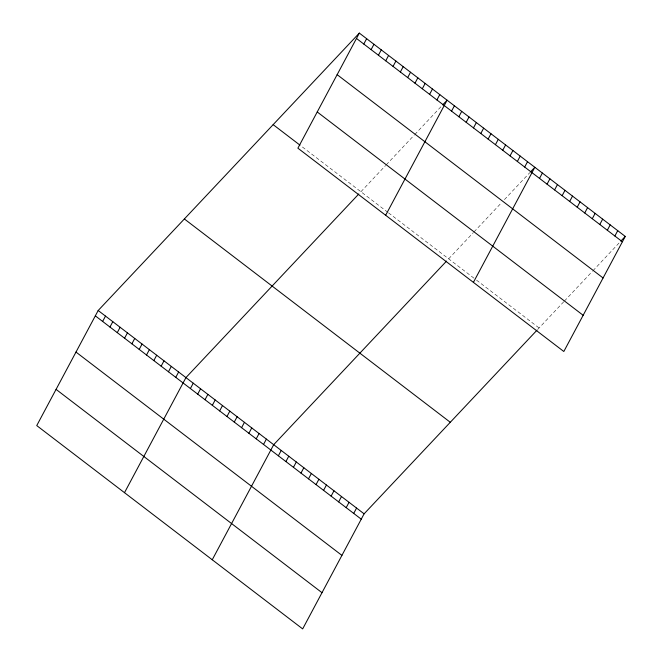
<?xml version="1.0" encoding="UTF-8"?>
<svg xmlns="http://www.w3.org/2000/svg" width="662" height="662" viewBox="0 0 662 662"><rect width="100%" height="100%" fill="white"/><g stroke="black" fill="none" stroke-linecap="round" stroke-linejoin="round"><path stroke-width="0.5" stroke-dasharray="3.31 2.48" d="M360.914 191.74L385.623 165.492M386.26 164.813L414.139 135.197M414.776 134.527L442.026 105.581M448.662 258.834L473.38 232.585M474.017 231.907L501.258 202.969M504.427 199.601L529.782 172.674M537.668 329.461L563.792 301.715M564.429 301.036L592.308 271.42M592.945 270.75L619.558 242.474M302.41 147.005L387.725 212.237M388.536 212.866L475.788 279.571M476.541 280.15L539.083 327.963"/><path stroke-width="0.99" d="M359.334 33.1L297.892 148.172L563.817 351.497L625.259 236.417L359.334 33.1L98.183 310.503L36.741 425.583L302.666 628.9L364.108 513.828L536.965 330.214M102.635 321.442L105.498 316.097M109.95 327.036L112.805 321.691M117.265 332.63L120.12 327.285M124.58 338.224L127.435 332.87M131.887 343.81L134.75 338.464M139.202 349.404L142.057 344.058M146.517 354.998L149.372 349.644M153.832 360.583L156.687 355.237M161.139 366.177L163.994 360.831M168.454 371.771L171.309 366.417M175.769 377.357L178.624 372.011M363.794 44.04L366.649 38.694M124.497 492.677L185.939 377.605L358.796 193.983M371.109 49.633L373.964 44.28M190.391 388.544L193.246 383.19M378.424 55.219L381.279 49.873M197.706 394.13L200.561 388.784M385.731 60.813L388.586 55.467M205.021 399.724L207.876 394.378M393.046 66.407L395.901 61.053M212.337 405.318L215.191 399.964M400.361 71.993L403.216 66.647M219.643 410.903L222.498 405.558M407.676 77.586L410.531 72.241M226.958 416.497L229.813 411.152M414.983 83.18L417.838 77.826M234.274 422.091L237.128 416.737M422.298 88.766L425.153 83.42M241.58 427.685L244.443 422.331M429.613 94.36L432.468 89.014M248.895 433.271L251.75 427.925M436.92 99.954L439.783 94.608M256.211 438.865L259.065 433.519M385.648 215.266L447.09 100.194L442.655 104.91M263.526 444.459L266.381 439.105M451.55 111.133L454.405 105.788M212.245 559.771L273.696 444.698L446.552 261.085M458.865 116.727L461.72 111.382M278.371 455.804L281.226 450.458M466.172 122.321L469.035 116.967M285.901 461.571L288.764 456.217M473.487 127.907L476.342 122.561M293.44 467.331L296.295 461.977M480.802 133.501L483.657 128.155M300.97 473.09L303.833 467.744M488.117 139.094L490.972 133.741M308.509 478.849L311.363 473.504M495.424 144.68L498.279 139.334M316.047 484.609L318.902 479.263M502.739 150.274L505.594 144.928M323.577 490.368L326.432 485.023M510.054 155.868L512.909 150.514M331.116 496.136L333.971 490.782M517.37 161.454L520.224 156.108M338.646 501.895L341.501 496.541M524.676 167.047L527.531 161.702M346.185 507.655L349.04 502.309M473.404 282.368L534.846 167.287L530.411 172.004M353.715 513.414L356.57 508.068M539.53 178.401L542.385 173.055M547.06 184.16L549.915 178.814M554.599 189.92L557.454 184.574M562.129 195.679L564.984 190.333M569.668 201.447L572.522 196.093M577.198 207.206L580.053 201.852M584.736 212.965L587.591 207.62M592.267 218.725L595.121 213.379M599.805 224.484L602.66 219.139M607.335 230.244L610.19 224.898M614.874 236.011L617.729 230.657M620.824 241.133L625.259 236.417M356.479 38.446L622.404 241.771M337.148 74.657L603.074 277.974M317.23 111.961L583.156 315.286M273.158 124.646L299.969 145.144M184.367 218.965L450.284 422.282M98.183 310.503L364.108 513.828M95.328 315.857L361.253 519.173M75.989 352.068L341.915 555.385M56.071 389.372L321.997 592.689"/></g></svg>
